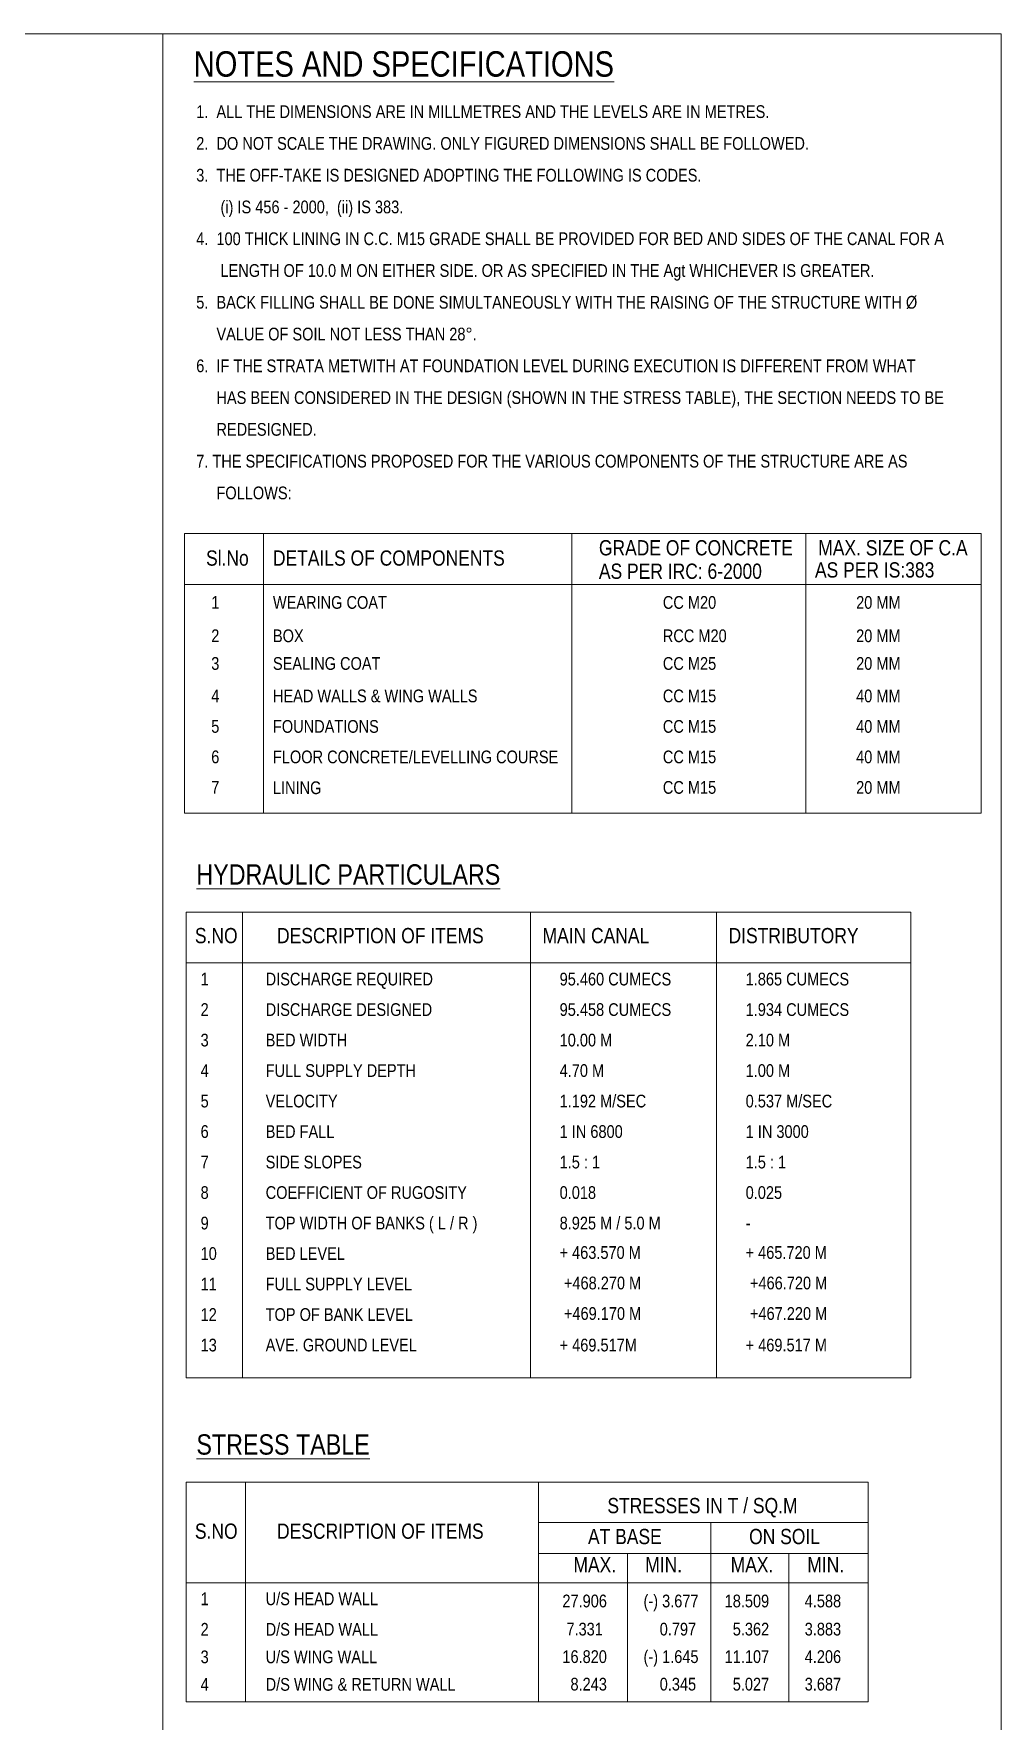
# Model space of a CAD drawing. Header units: millimetres. Extents: x 283753 to 367753, y 96727 to 160762.
# Drawn here: x 348709 to 367753, y 117526 to 150727 of the extents above; entities that cross this region are included whole.
import ezdxf

# ---------------------------------------------------------------- set-up
doc = ezdxf.new("R2010")
doc.units = ezdxf.units.MM
doc.styles.add('ARIAL NARROW', font='ARIALN_1.TTF')
doc.styles.add('CITYBLUEPR', font='cityb__.ttf')

msp = doc.modelspace()

# ---------------------------------------------------------------- linework, layer by layer
at = {"color": 0, "linetype": 'Continuous', "lineweight": 9}
for p, q in [((367752.6, 150726.9), (283752.6, 150726.9)), ((367752.6, 96726.9), (367752.6, 150726.9)), ((367358.9, 140893.5), (367358.9, 135395)), ((351709, 122230.6), (351709, 117909.4)), ((352874.1, 122230.6), (352874.1, 117909.4)), ((358646.7, 122230.6), (358646.7, 117909.4)), ((365134.3, 122230.6), (365134.3, 117909.4)), ((362036.1, 121436.7), (362036.1, 117909.4)), ((360394.4, 120828.1), (360394.4, 117909.4)), ((363571.9, 120828.1), (363571.9, 117909.4))]:
    msp.add_line(p, q, dxfattribs=at)
at = {"color": 0, "lineweight": 9}
for p, q in [((351252.6, 150726.9), (351252.6, 96726.9)), ((367752.6, 148379.4), (367752.6, 98326.9)), ((351675.8, 140893.5), (351675.8, 135395)), ((351675.8, 140893.5), (367358.9, 140893.5)), ((353233.2, 140893.5), (353233.2, 135395)), ((359299.4, 140893.5), (359299.4, 135395)), ((363903.8, 140893.5), (363903.8, 135395)), ((351675.8, 139893.5), (367358.9, 139893.5)), ((351675.8, 135395), (367358.9, 135395)), ((351709, 133444.8), (365971, 133444.8)), ((351709, 133444.8), (351709, 124281.1)), ((352821.1, 133444.8), (352821.1, 124281.1)), ((358484.8, 133444.8), (358484.8, 124281.1)), ((362146.3, 133444.8), (362146.3, 124281.1)), ((365971, 133444.8), (365971, 124281.1)), ((351709, 132444.8), (365971, 132444.8)), ((351709, 124281.1), (365971, 124281.1)), ((351709, 122230.6), (365134.3, 122230.6)), ((358646.7, 121436.7), (365134.3, 121436.7)), ((358646.7, 120828.1), (365134.3, 120828.1)), ((351709, 120251.5), (365134.3, 120251.5)), ((351709, 117909.4), (365134.3, 117909.4))]:
    msp.add_line(p, q, dxfattribs=at)

# ---------------------------------------------------------------- texts
at = {"color": 0, "lineweight": 9, "style": 'ARIAL NARROW'}
for s, height, p in [('%%UNOTES AND SPECIFICATIONS', 500, (351857.3, 149882.5)), ('Sl.No     ', 300, (352100.3, 140261.8)), ('DETAILS OF COMPONENTS', 300, (353417.2, 140261.8)), ('GRADE OF CONCRETE', 300, (359833, 140463.6)), ('MAX. SIZE OF C.A', 300, (364150.2, 140463.6)), ('AS PER IRC: 6-2000', 300, (359833, 140002.5)), ('AS PER IS:383', 300, (364086, 140028.1)), ('1', 250, (352202.8, 139413.4)), ('WEARING COAT ', 250, (353417.2, 139413.4)), ('CC M20', 250, (361091.5, 139413.4)), ('20 MM', 250, (364896, 139413.3)), ('2', 250, (352202.8, 138757)), ('BOX', 250, (353417.2, 138757)), ('RCC M20', 250, (361091.5, 138757)), ('20 MM', 250, (364896, 138757)), ('3', 250, (352202.8, 138212.5)), ('SEALING COAT', 250, (353417.2, 138212.5)), ('CC M25', 250, (361091.5, 138212.5)), ('20 MM', 250, (364896, 138212.5)), ('4', 250, (352202.8, 137574.2)), ('HEAD WALLS & WING WALLS', 250, (353417.2, 137574.2)), ('CC M15', 250, (361091.5, 137574.2)), ('40 MM', 250, (364896, 137574.1)), ('5', 250, (352202.8, 136974.2)), ('FOUNDATIONS', 250, (353417.2, 136974.2)), ('CC M15', 250, (361091.5, 136974.2)), ('40 MM', 250, (364896, 136974.1)), ('6', 250, (352202.8, 136374.2)), ('FLOOR CONCRETE/LEVELLING COURSE', 250, (353417.2, 136374.2)), ('CC M15', 250, (361091.5, 136374.2)), ('40 MM', 250, (364896, 136374.1)), ('7', 250, (352202.8, 135774.2)), ('LINING', 250, (353417.2, 135767.5)), ('CC M15', 250, (361091.5, 135774.2)), ('20 MM', 250, (364896, 135774.1)), ('%%UHYDRAULIC PARTICULARS', 400, (351910.9, 133986.5)), ('S.NO', 300, (351881.5, 132833.7)), ('DESCRIPTION OF ITEMS', 300, (353498, 132833.7)), ('MAIN CANAL', 300, (358724, 132833.7)), ('DISTRIBUTORY ', 300, (362385.5, 132833.7)), ('1', 250, (351993.6, 132003.3)), ('DISCHARGE REQUIRED', 250, (353273.8, 132003.3)), ('95.460 CUMECS', 250, (359060.3, 132003.3)), ('1.865 CUMECS', 250, (362721.8, 132003.3)), ('2', 250, (351993.6, 131403.3)), ('DISCHARGE DESIGNED', 250, (353273.8, 131403.3)), ('95.458 CUMECS', 250, (359060.3, 131403.3)), ('1.934 CUMECS', 250, (362721.8, 131403.3)), ('3', 250, (351993.6, 130803.3)), ('BED WIDTH', 250, (353273.8, 130803.3)), ('10.00 M', 250, (359060.3, 130803.3)), ('2.10 M', 250, (362721.8, 130803.3)), ('4', 250, (351993.6, 130203.3)), ('FULL SUPPLY DEPTH', 250, (353273.8, 130203.3)), ('4.70 M', 250, (359060.3, 130203.3)), ('1.00 M', 250, (362721.8, 130203.3)), ('5', 250, (351993.6, 129603.3)), ('VELOCITY', 250, (353273.8, 129603.3)), ('1.192 M/SEC', 250, (359060.3, 129603.3)), ('0.537 M/SEC', 250, (362721.8, 129603.3)), ('6', 250, (351993.6, 129003.3)), ('BED FALL', 250, (353273.8, 129003.3)), ('1 IN 6800', 250, (359060.3, 129003.3)), ('1 IN 3000', 250, (362721.8, 129003.3)), ('7', 250, (351993.6, 128403.3)), ('SIDE SLOPES ', 250, (353273.8, 128403.3)), ('1.5 : 1', 250, (359060.3, 128403.3)), ('1.5 : 1', 250, (362721.8, 128403.3)), ('8', 250, (351993.6, 127803.3)), ('COEFFICIENT OF RUGOSITY', 250, (353273.8, 127803.3)), ('0.018', 250, (359060.3, 127803.3)), ('0.025', 250, (362721.8, 127803.3)), ('9', 250, (351993.6, 127203.3)), ('TOP WIDTH OF BANKS ( L / R )', 250, (353273.8, 127203.3)), ('8.925 M / 5.0 M', 250, (359060.3, 127203.3)), ('-', 250, (362721.8, 127203.3)), ('10', 250, (351993.6, 126603.3)), ('BED LEVEL', 250, (353273.8, 126603.3)), ('+ 463.570 M ', 250, (359058.3, 126623.7)), ('+ 465.720 M ', 250, (362719.9, 126623.7)), ('11', 250, (351993.6, 126003.3)), ('FULL SUPPLY LEVEL', 250, (353273.8, 126003.3)), ('+468.270 M', 250, (359144.9, 126023.7)), ('+466.720 M', 250, (362806.4, 126023.7)), ('12', 250, (351993.6, 125403.3)), ('TOP OF BANK LEVEL', 250, (353273.8, 125403.3)), ('+469.170 M ', 250, (359144.9, 125423.7)), ('+467.220 M ', 250, (362806.4, 125423.7)), ('13', 250, (351993.6, 124803.3)), ('AVE. GROUND LEVEL', 250, (353273.8, 124803.3)), ('+ 469.517M', 250, (359060.3, 124803.3)), ('+ 469.517 M', 250, (362721.8, 124803.3)), ('%%USTRESS TABLE', 400, (351910.9, 122772.2)), ('       STRESSES IN T / SQ.M', 300, (359331.6, 121619.4)), ('S.NO', 300, (351881.5, 121116.6)), ('DESCRIPTION OF ITEMS', 300, (353498, 121116.6)), ('   AT BASE                  ON SOIL', 300, (359331.6, 121010.8)), ('MAX.      MIN.          MAX.       MIN.', 300, (359331.6, 120455.1)), ('1', 250, (351993.6, 119810)), ('U/S HEAD WALL', 250, (353273.8, 119810)), ('27.906', 250, (359114.3, 119767.4)), ('(-) 3.677', 250, (360711.3, 119767.4)), ('18.509', 250, (362308.3, 119767.4)), ('4.588', 250, (363884, 119767.4)), ('2', 250, (351993.6, 119210)), ('D/S HEAD WALL', 250, (353273.8, 119210)), (' 7.331', 250, (359114.3, 119214.2)), ('    0.797', 250, (360711.3, 119214.2)), ('  5.362', 250, (362308.3, 119214.2)), ('3.883', 250, (363884, 119214.2)), ('3', 250, (351993.6, 118668.2)), ('U/S WING WALL', 250, (353273.8, 118668.2)), ('16.820', 250, (359114.3, 118672.4)), ('(-) 1.645', 250, (360711.3, 118672.4)), ('11.107', 250, (362308.3, 118672.4)), ('4.206', 250, (363884, 118672.4)), ('4', 250, (351993.6, 118127.1)), ('D/S WING & RETURN WALL', 250, (353273.8, 118127.1)), ('  8.243', 250, (359114.3, 118131.3)), ('    0.345', 250, (360711.3, 118131.3)), ('  5.027', 250, (362308.3, 118131.3)), ('3.687', 250, (363884, 118131.3))]:
    msp.add_text(s, height=height, dxfattribs=at).set_placement(p)
at = {"color": 0, "linetype": 'Continuous', "lineweight": 9, "insert": (351907, 149319.5), "char_height": 250, "width": 15000, "attachment_point": 1, "line_spacing_factor": 1.5, "style": 'CITYBLUEPR'}
msp.add_mtext('{\\fArial Narrow|b0|i0|c0|p34;1.  ALL THE DIMENSIONS ARE IN MILLMETRES AND THE LEVELS ARE IN METRES.\\P2.  DO NOT SCALE THE DRAWING. ONLY FIGURED DIMENSIONS SHALL BE FOLLOWED.\\P3.  THE OFF-TAKE IS DESIGNED ADOPTING THE FOLLOWING IS CODES.\\P      (i) IS 456 - 2000,  (ii) IS 383.   \\P4.  100 THICK LINING IN C.C. M15 GRADE SHALL BE PROVIDED FOR BED AND SIDES OF THE CANAL FOR A  \\P      LENGTH OF 10.0 M ON EITHER SIDE. OR AS SPECIFIED IN THE Agt WHICHEVER IS GREATER.\\P5.  BACK FILLING SHALL BE DONE SIMULTANEOUSLY WITH THE RAISING OF THE STRUCTURE WITH %%C \\P     VALUE OF SOIL NOT LESS THAN 28°.\\P6.  IF THE STRATA METWITH AT FOUNDATION LEVEL DURING EXECUTION IS DIFFERENT FROM WHAT  \\P     HAS BEEN CONSIDERED IN THE DESIGN (SHOWN IN THE STRESS TABLE), THE SECTION NEEDS TO BE \\P     REDESIGNED.\\P7. THE SPECIFICATIONS PROPOSED FOR THE VARIOUS COMPONENTS OF THE STRUCTURE ARE AS \\P     FOLLOWS:}', dxfattribs=at)

doc.saveas('drawing.dxf')
